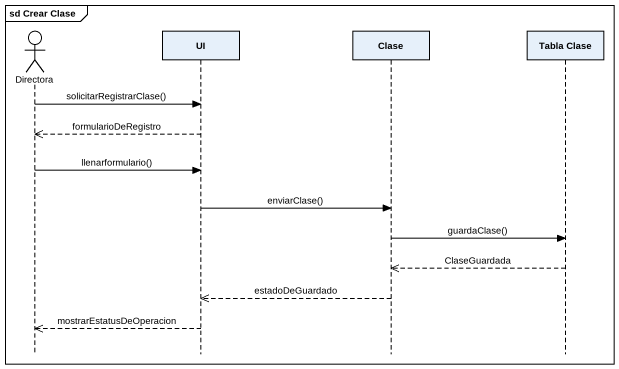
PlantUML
@startuml
mainframe sd Crear Clase
hide footbox
actor Directora
participant UI
participant Clase
participant "Tabla Clase" as Tabla_Clase

Directora -> UI : solicitarRegistrarClase()
UI -->> Directora : formularioDeRegistro
Directora -> UI : llenarformulario()
UI -> Clase : enviarClase()
Clase -> Tabla_Clase : guardaClase()
Tabla_Clase -->> Clase : ClaseGuardada
Clase -->> UI : estadoDeGuardado
UI -->> Directora : mostrarEstatusDeOperacion
@enduml
